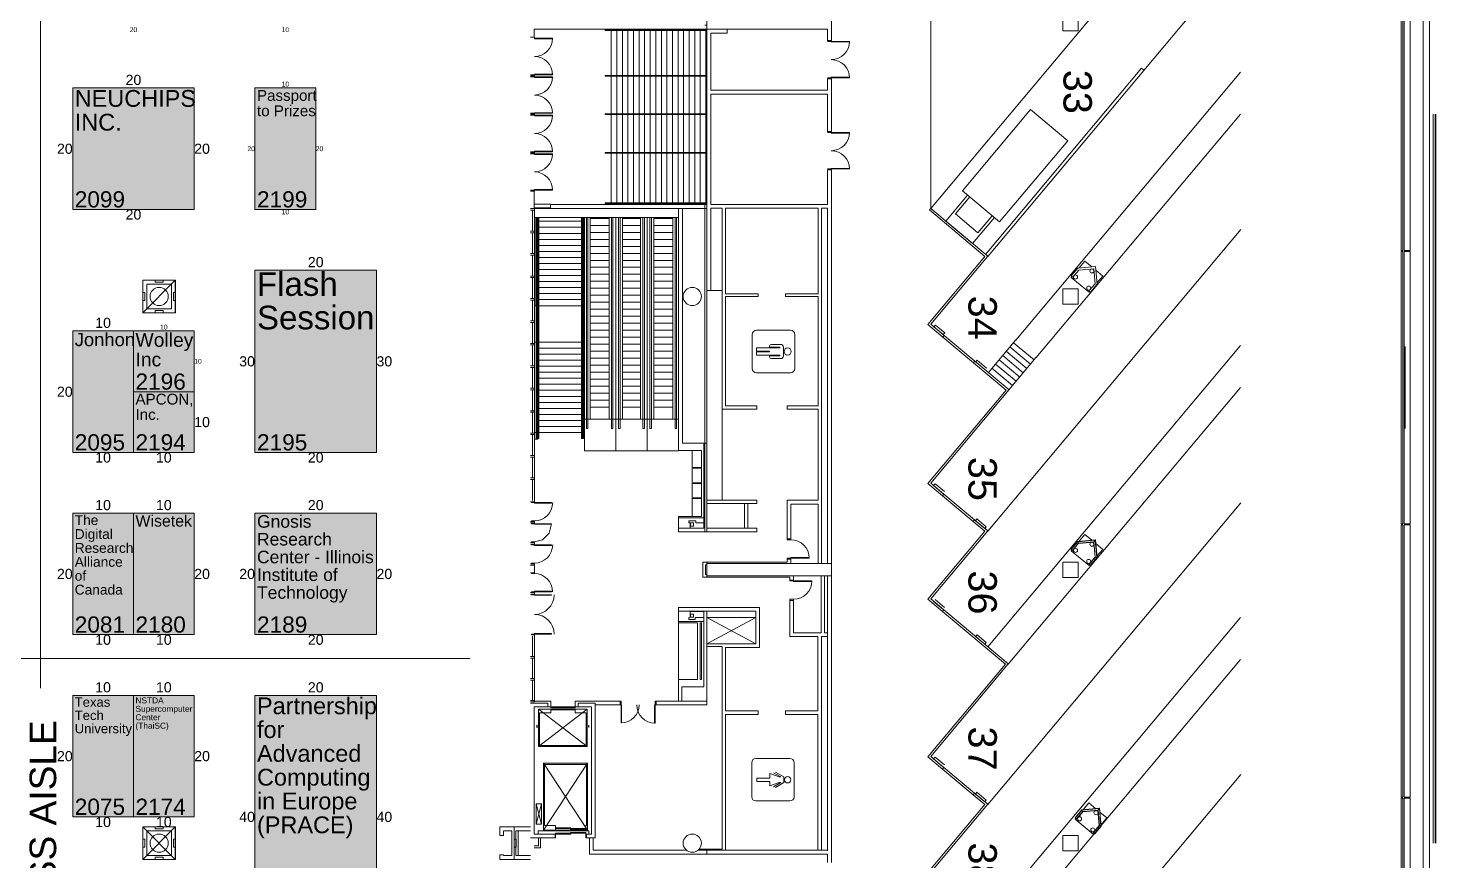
# Model space of a CAD drawing. Header units: inches. Extents: x 938 to 12482, y -17198 to -3672.
# Drawn here: x 9701 to 12482, y -11151 to -9506 of the extents above; entities that cross this region are included whole.
import ezdxf
from ezdxf.enums import TextEntityAlignment as Align

# ---------------------------------------------------------------- set-up
doc = ezdxf.new("R2010")
doc.units = ezdxf.units.IN
doc.header["$MEASUREMENT"] = 0
for name, color, linetype, true_color in [('Aisle do not cross', 7, 'Continuous', 0xffffff), ('BOOTH_DIMENSION', 7, 'Continuous', 0x000000), ('BOOTH_NUMBER', 7, 'Continuous', 0x000000), ('BOOTHLAYER', 7, 'Continuous', 0x000000), ('Building', 7, 'Continuous', 0xffffff), ('Columns', 7, 'Continuous', 0xffffff), ('COMPANY_NAME', 7, 'Continuous', 0x000000), ('HIGHLIGHT_SCHEME', 7, 'Continuous', 0x000000), ('Symbols', 7, 'Continuous', 0xffffff)]:
    doc.layers.add(name, color=color, linetype=linetype, true_color=true_color)
doc.styles.add('Arial', font='Arial.ttf')

msp = doc.modelspace()

# ---------------------------------------------------------------- hatches: boundary and pattern name
at = {"layer": 'HIGHLIGHT_SCHEME', "true_color": 0x48beb7, "transparency": 33554687}
for points in [[(9789.1, -9624.5), (10029.1, -9624.5), (10029.1, -9864.5), (9789.1, -9864.5)], [(10149.1, -9624.5), (10269.1, -9624.5), (10269.1, -9864.5), (10149.1, -9864.5)], [(10149.1, -9984.5), (10389.1, -9984.5), (10389.1, -10344.5), (10149.1, -10344.5)], [(9789.1, -10104.5), (9909.1, -10104.5), (9909.1, -10344.5), (9789.1, -10344.5)], [(9909.1, -10104.5), (10029.1, -10104.5), (10029.1, -10224.5), (9909.1, -10224.5)], [(9909.1, -10224.5), (10029.1, -10224.5), (10029.1, -10344.5), (9909.1, -10344.5)], [(9789.1, -10464.5), (9789.1, -10704.5), (9909.1, -10704.5), (9909.1, -10464.5)], [(9909.1, -10464.5), (9909.1, -10704.5), (10029.1, -10704.5), (10029.1, -10464.5)], [(10149.1, -10464.5), (10389.1, -10464.5), (10389.1, -10704.5), (10149.1, -10704.5)], [(9789.1, -10824.5), (9909.1, -10824.5), (9909.1, -11064.5), (9789.1, -11064.5)], [(9909.1, -10824.5), (10029.1, -10824.5), (10029.1, -11064.5), (9909.1, -11064.5)], [(10149.1, -10824.5), (10389.1, -10824.5), (10389.1, -11304.5), (10149.1, -11304.5)]]:
    msp.add_hatch(color=123, dxfattribs=at).paths.add_polyline_path(points, flags=0)

# ---------------------------------------------------------------- linework, layer by layer
at = {"layer": 'Aisle do not cross', "color": 1, "lineweight": 5, "transparency": 33554687}
for points in [[(9725.7, -10810.3), (9725.7, -8544.8)], [(8584.2, -10751.9), (10573.2, -10751.9)]]:
    msp.add_lwpolyline(points, dxfattribs=at).dxf.unprotected_set("ltscale", 0)
at = {"layer": 'BOOTHLAYER', "color": 7, "lineweight": 5}
for points in [[(9789.1, -9624.5), (10029.1, -9624.5), (10029.1, -9864.5), (9789.1, -9864.5)], [(10149.1, -9624.5), (10269.1, -9624.5), (10269.1, -9864.5), (10149.1, -9864.5)], [(10149.1, -9984.5), (10389.1, -9984.5), (10389.1, -10344.5), (10149.1, -10344.5)], [(9789.1, -10104.5), (9909.1, -10104.5), (9909.1, -10344.5), (9789.1, -10344.5)], [(9909.1, -10104.5), (10029.1, -10104.5), (10029.1, -10224.5), (9909.1, -10224.5)], [(9909.1, -10224.5), (10029.1, -10224.5), (10029.1, -10344.5), (9909.1, -10344.5)], [(9789.1, -10464.5), (9789.1, -10704.5), (9909.1, -10704.5), (9909.1, -10464.5)], [(9909.1, -10464.5), (9909.1, -10704.5), (10029.1, -10704.5), (10029.1, -10464.5)], [(10149.1, -10464.5), (10389.1, -10464.5), (10389.1, -10704.5), (10149.1, -10704.5)], [(9789.1, -10824.5), (9909.1, -10824.5), (9909.1, -11064.5), (9789.1, -11064.5)], [(9909.1, -10824.5), (10029.1, -10824.5), (10029.1, -11064.5), (9909.1, -11064.5)], [(10149.1, -10824.5), (10389.1, -10824.5), (10389.1, -11304.5), (10149.1, -11304.5)]]:
    msp.add_lwpolyline(points, close=True, dxfattribs=at)
at = {"layer": 'Building', "color": 18, "lineweight": 5, "true_color": 0x000000, "transparency": 33554687}
for points in [[(12436.6, -5596.6), (12468.8, -5841.6), (12468.8, -16336.4), (12414.8, -16607.8)], [(12456.8, -6976.4), (12456.8, -16324)], [(12096.7, -8638.2), (12096.7, -9132.2), (11483.8, -9862.7)], [(11744.8, -8999.4), (11483.8, -8999.4), (11483.8, -9862.3), (11481.2, -9865.4), (11590.8, -9957.3), (11478.2, -10091.5), (11508, -10116.5)], [(11041.8, -9176.4), (11041.8, -10501.1)], [(11596.4, -9957.2), (12096.6, -9361.1)], [(12413.2, -9945.4), (12413.2, -9407.4), (12416.7, -9407.4), (12416.7, -9945.4), (12413.2, -9945.4)], [(12419.2, -9945.4), (12419.2, -9407.4), (12431.2, -9407.4), (12431.2, -9945.4), (12419.2, -9945.4)], [(10700.8, -9524.4), (10700.8, -9508.1), (11041.8, -9508.1), (11041.8, -9500.4), (11037.8, -9500.4)], [(10852.8, -9854.1), (10852.8, -9508.4)], [(10863.8, -9854.1), (10863.8, -9508.4)], [(10874.8, -9854.1), (10874.8, -9508.4)], [(10885.8, -9854.1), (10885.8, -9508.4)], [(10896.8, -9854.1), (10896.8, -9508.4)], [(10907.8, -9854.1), (10907.8, -9508.4)], [(10918.8, -9854.1), (10918.8, -9508.4)], [(10929.8, -9854.1), (10929.8, -9508.4)], [(10940.8, -9854.1), (10940.8, -9508.4)], [(10951.8, -9854.1), (10951.8, -9508.4)], [(10962.8, -9854.1), (10962.8, -9508.4)], [(10973.8, -9854.1), (10973.8, -9508.4)], [(10984.8, -9854.1), (10984.8, -9508.4)], [(10995.8, -9854.1), (10995.8, -9508.4)], [(11006.8, -9854.1), (11006.8, -9508.4)], [(11017.8, -9853.7), (11017.8, -9508.1)], [(11028.8, -9853.7), (11028.8, -9508.1)], [(11039.8, -9853.7), (11039.8, -9508.1)], [(11041.8, -9484.4), (11287.8, -9484.4), (11287.8, -9508.4)], [(11280.2, -9530.4), (11280.2, -9508.4), (11041.8, -9508.4), (11041.8, -9516.4)], [(11081.8, -9508.4), (11081.8, -9516.4), (11049.4, -9516.4), (11049.4, -9628.8), (11280.2, -9628.8), (11280.2, -9606.4)], [(11287.8, -9530.4), (11287.8, -9508.4)], [(10701.1, -9526.4), (10736.9, -9526.4), (10736.9, -9527.6), (10701.1, -9527.6), (10701.1, -9524.4), (10693.2, -9524.4)], [(11041.8, -9509.6), (10840.8, -9509.6), (10840.8, -9511.1), (11041.8, -9511.1)], [(11280.2, -9530.4), (11287.8, -9530.4)], [(11280.2, -9530.4), (11287.4, -9530.4)], [(11287.4, -9532.4), (11287.4, -9533.6), (11323.3, -9533.6), (11323.3, -9532.4), (11280.2, -9532.4)], [(11591.8, -9953.3), (11900.3, -9585.6), (11904.9, -9589.5)], [(10693.2, -9602.4), (10736.9, -9602.4), (10736.9, -9603.6), (10701.1, -9603.6), (10701.1, -9597.3), (10736.9, -9597.3), (10736.9, -9598.4), (10693.2, -9598.4)], [(10701.1, -9600.4), (10693.2, -9600.4)], [(11041.8, -9599.7), (10840.8, -9599.7), (10840.8, -9601.2), (11041.8, -9601.2)], [(11287.4, -9604.4), (11280.2, -9604.4)], [(11287.8, -9606.4), (11280.2, -9606.4)], [(11287.4, -9603.3), (11323.3, -9603.3), (11323.3, -9604.4), (11287.4, -9604.4), (11287.4, -9603.3)], [(11287.8, -9606.4), (11287.8, -9710.4)], [(11651.8, -10122.7), (12095.8, -9593.5)], [(11280.2, -9854.4), (11049.4, -9854.4), (11049.4, -9636.4), (11280.2, -9636.4), (11280.2, -9710.4), (11287.4, -9710.4)], [(10701.1, -9674.4), (10693.2, -9674.4)], [(10701.1, -9674.4), (10736.9, -9674.4), (10736.9, -9673.3), (10701.1, -9673.3), (10701.1, -9679.6), (10736.9, -9679.6), (10736.9, -9678.4), (10701.1, -9678.4)], [(11041.8, -9675.7), (10840.8, -9675.7), (10840.8, -9677.2), (11041.8, -9677.2)], [(11546.4, -9827.4), (11619.9, -9889.1), (11754.6, -9728.6), (11681.1, -9666.9), (11546.4, -9827.4)], [(11692.4, -10156.8), (12095.8, -9676.1)], [(10701.1, -9676.4), (10693.2, -9676.4)], [(10693.2, -9678.4), (10701.1, -9678.4)], [(12476.6, -9676.4), (12476.6, -11116.4)], [(12480.3, -9676.4), (12480.3, -11116.4)], [(12480.6, -9676.4), (12480.6, -11116.4)], [(12481.6, -9676.4), (12481.6, -11116.4)], [(11280.2, -9710.4), (11287.8, -9710.4)], [(11287.4, -9712.4), (11287.4, -9713.6), (11323.3, -9713.6), (11323.3, -9712.4), (11280.2, -9712.4)], [(10693.2, -9754.4), (10736.9, -9754.4), (10736.9, -9755.6), (10701.1, -9755.6), (10701.1, -9749.3), (10736.9, -9749.3), (10736.9, -9750.4), (10693.2, -9750.4)], [(10701.1, -9752.4), (10693.2, -9752.4)], [(11041.8, -9751.7), (10840.8, -9751.7), (10840.8, -9753.2), (11041.8, -9753.2)], [(11287.4, -9784.4), (11280.2, -9784.4)], [(11280.2, -9786.4), (11280.2, -9854.4)], [(11287.8, -9853.7), (11287.8, -9786.4), (11280.2, -9786.4)], [(11287.4, -9783.3), (11323.3, -9783.3), (11323.3, -9784.4), (11287.4, -9784.4), (11287.4, -9783.3)], [(10693.2, -9828.4), (10701.1, -9828.4), (10701.1, -9825.3), (10736.9, -9825.3), (10736.9, -9826.4), (10701.1, -9826.4)], [(10701.1, -9826.4), (10693.2, -9826.4)], [(10700.8, -9828.4), (10700.8, -9862.9), (11041.8, -9862.9), (11041.8, -9854.4), (10732.8, -9854.4)], [(11556.7, -9836.1), (11513.7, -9887.4), (11566.5, -9931.8), (11609.6, -9880.4)], [(11605.4, -9876.9), (11577.1, -9910.6), (11532.7, -9873.3), (11560.9, -9839.6)], [(10700.8, -9862.7), (10693.2, -9862.7)], [(10693.2, -9866.2), (10701.2, -9866.2)], [(10697.2, -9866.2), (10697.2, -9907.5)], [(10700.8, -9853.8), (10732.8, -9853.8), (10732.8, -9862.9)], [(10700.8, -9861.4), (10732.8, -9861.4)], [(10701.2, -9862.9), (10701.2, -10442.2)], [(10799.8, -9880.4), (10799.8, -10341.4), (10985.8, -10341.4), (10985.8, -9862.9)], [(11041.8, -9851.4), (10840.8, -9851.4), (10840.8, -9852.9), (11041.8, -9852.9)], [(10993.8, -10326.5), (10993.8, -9862.9)], [(11037.8, -9854.4), (11037.8, -10501.1)], [(11049.4, -10024.4), (11049.4, -9862.1), (11071.8, -9862.1), (11071.8, -10438.8), (11041.8, -10438.8)], [(11071.8, -10259), (11140.4, -10259), (11140.4, -10252.4), (11078.4, -10252.4), (11078.4, -10036.4), (11143, -10036.4), (11143, -10031.2), (11078.4, -10031.2), (11078.4, -9861.9)], [(11078.4, -9862.1), (11261.6, -9862.1)], [(11261.6, -9861.9), (11261.6, -10031.2), (11197, -10031.2), (11197, -10036.4), (11261.6, -10036.4), (11261.6, -10252.4), (11200.4, -10252.4), (11200.4, -10259), (11261.6, -10259), (11261.6, -10439), (11200.4, -10439), (11200.4, -10515.1)], [(11268.2, -9861.9), (11268.2, -10564.1)], [(11268.2, -9862.1), (11280.2, -9862.1), (11280.2, -10564.1)], [(11287.8, -9853.9), (11287.8, -11154.8)], [(11510.5, -10113.5), (11483.8, -10091), (11596.4, -9956.8), (11483.8, -9862.3)], [(10701.2, -9880.4), (10985.8, -9880.4)], [(10701.2, -10318.2), (10707.8, -10318.2), (10707.8, -9880.4)], [(10703.8, -10054.6), (10703.8, -9880.4)], [(10704.8, -9880.4), (10704.8, -10317.2), (10706.8, -10317.2), (10706.8, -9880.4)], [(10710.1, -9880.4), (10710.1, -10317.2), (10708.6, -10317.2), (10708.6, -9880.4)], [(10710.1, -9887.8), (10793.8, -9887.8)], [(10793.8, -9880.4), (10793.8, -10317.2), (10797.8, -10317.2), (10797.8, -9880.4)], [(10794.8, -10317.2), (10794.8, -9880.4)], [(10796.8, -10317.2), (10796.8, -9880.4)], [(10803.7, -9880.4), (10803.7, -10297.4), (10806.8, -10297.4), (10806.8, -9880.4)], [(10811.4, -9880.4), (10811.4, -10279), (10848.6, -10279), (10848.6, -9880.4)], [(10848.6, -9882.5), (10811.4, -9882.5)], [(10848.6, -9896.2), (10811.4, -9896.2)], [(10853.1, -9880.4), (10853.1, -10297.4), (10856.3, -10297.4), (10856.3, -9880.4)], [(10861.8, -9880.4), (10861.8, -10341.4)], [(10867.3, -9880.4), (10867.3, -10297.4), (10870.5, -10297.4), (10870.5, -9880.4)], [(10910.6, -9880.4), (10910.6, -10279), (10875, -10279), (10875, -9880.4)], [(10910.6, -9882.5), (10875, -9882.5)], [(10910.6, -9896.2), (10875, -9896.2)], [(10915.1, -9880.4), (10915.1, -10297.4), (10918.3, -10297.4), (10918.3, -9880.4)], [(10923.8, -9880.4), (10923.8, -10341.4)], [(10929.3, -9880.4), (10929.3, -10297.4), (10932.5, -10297.4), (10932.5, -9880.4)], [(10937, -9880.4), (10937, -10279), (10974.2, -10279), (10974.2, -9880.4)], [(10974.2, -9882.5), (10937, -9882.5)], [(10974.2, -9896.2), (10937, -9896.2)], [(10978.8, -9880.4), (10978.8, -10297.4), (10981.9, -10297.4), (10981.9, -9880.4)], [(10701.2, -9907.5), (10693.2, -9907.5)], [(10693.2, -9910.5), (10701.2, -9910.5)], [(10697.2, -9910.5), (10697.2, -9951.8)], [(10710.1, -9899.7), (10793.8, -9899.7)], [(10710.1, -9911.7), (10793.8, -9911.7)], [(10710.1, -9923.6), (10793.8, -9923.6)], [(10848.6, -9910), (10811.4, -9910)], [(10848.6, -9923.7), (10811.4, -9923.7)], [(10910.6, -9910), (10875, -9910)], [(10910.6, -9923.7), (10875, -9923.7)], [(10974.2, -9910), (10937, -9910)], [(10974.2, -9923.7), (10937, -9923.7)], [(11596.4, -10500), (12096.6, -9903.8)], [(10701.2, -9951.8), (10693.2, -9951.8)], [(10710.1, -9935.5), (10793.8, -9935.5)], [(10710.1, -9947.4), (10793.8, -9947.4)], [(10848.6, -9937.5), (10811.4, -9937.5)], [(10848.6, -9951.3), (10811.4, -9951.3)], [(10910.6, -9937.5), (10875, -9937.5)], [(10910.6, -9951.3), (10875, -9951.3)], [(10974.2, -9937.5), (10937, -9937.5)], [(10974.2, -9951.3), (10937, -9951.3)], [(12413.2, -10485.4), (12413.2, -9947.4), (12416.7, -9947.4), (12416.7, -10485.4), (12413.2, -10485.4)], [(12419.2, -10485.4), (12419.2, -9947.4), (12431.2, -9947.4), (12431.2, -10485.4), (12419.2, -10485.4)], [(10693.2, -9954.8), (10701.2, -9954.8)], [(10697.2, -9954.8), (10697.2, -9996.1)], [(10710.1, -9959.3), (10793.8, -9959.3)], [(10710.1, -9971.2), (10793.8, -9971.2)], [(10848.6, -9965), (10811.4, -9965)], [(10848.6, -9978.8), (10811.4, -9978.8)], [(10910.6, -9965), (10875, -9965)], [(10910.6, -9978.8), (10875, -9978.8)], [(10974.2, -9965), (10937, -9965)], [(10974.2, -9978.8), (10937, -9978.8)], [(11809.5, -9977.2), (11774.3, -9980.3), (11761.2, -9995.8), (11764.3, -9998.4), (11776.3, -9984.1), (11805.9, -9981.5), (11808.5, -10011.1), (11796.5, -10025.4), (11799.5, -10028), (11812.6, -10012.4), (11809.5, -9977.2)], [(11777.1, -9980), (11788.5, -9966.5), (11802, -9977.9)], [(10701.2, -9996.1), (10693.2, -9996.1)], [(10693.2, -9999.1), (10701.2, -9999.1)], [(10697.2, -9999.1), (10697.2, -10040.4)], [(10710.1, -9983.1), (10793.8, -9983.1)], [(10710.1, -9995), (10793.8, -9995)], [(10710.1, -10006.9), (10793.8, -10006.9)], [(10848.6, -9992.6), (10811.4, -9992.6)], [(10848.6, -10006.3), (10811.4, -10006.3)], [(10910.6, -9992.6), (10875, -9992.6)], [(10910.6, -10006.3), (10875, -10006.3)], [(10974.2, -9992.6), (10937, -9992.6)], [(10974.2, -10006.3), (10937, -10006.3)], [(11798, -10026.7), (11796.7, -10028.2), (11761.5, -9998.7), (11762.8, -9997.1)], [(11812.3, -10009.6), (11823.7, -9996.1), (11810.2, -9984.7)], [(10710.1, -10018.8), (10793.8, -10018.8)], [(10710.1, -10030.7), (10793.8, -10030.7)], [(10848.6, -10020.1), (10811.4, -10020.1)], [(10848.6, -10033.9), (10811.4, -10033.9)], [(10910.6, -10020.1), (10875, -10020.1)], [(10910.6, -10033.9), (10875, -10033.9)], [(10974.2, -10020.1), (10937, -10020.1)], [(10974.2, -10033.9), (10937, -10033.9)], [(11041.8, -10024.4), (11071.8, -10024.4)], [(10701.2, -10040.4), (10693.2, -10040.4)], [(10693.2, -10043.4), (10701.2, -10043.4)], [(10697.2, -10043.4), (10697.2, -10084.7)], [(10701.2, -10054.6), (10708.6, -10054.6)], [(10710.1, -10042.6), (10793.8, -10042.6)], [(10710.1, -10054.6), (10793.8, -10054.6)], [(10848.6, -10047.6), (10811.4, -10047.6)], [(10848.6, -10061.4), (10811.4, -10061.4)], [(10910.6, -10047.6), (10875, -10047.6)], [(10910.6, -10061.4), (10875, -10061.4)], [(10974.2, -10047.6), (10937, -10047.6)], [(10974.2, -10061.4), (10937, -10061.4)], [(10701.2, -10084.7), (10693.2, -10084.7)], [(10693.2, -10087.7), (10701.2, -10087.7)], [(10697.2, -10087.7), (10697.2, -10129.1)], [(10848.6, -10075.2), (10811.4, -10075.2)], [(10848.6, -10089.1), (10811.4, -10089.1)], [(10910.6, -10075.2), (10875, -10075.2)], [(10910.6, -10089.1), (10875, -10089.1)], [(10974.2, -10075.2), (10937, -10075.2)], [(10974.2, -10089.1), (10937, -10089.1)], [(11511.5, -10108.4), (11508.6, -10111.8), (11490.2, -10096.4), (11493.1, -10093), (11511.5, -10108.4)], [(10848.6, -10103), (10811.4, -10103)], [(10848.6, -10116.8), (10811.4, -10116.8)], [(10910.6, -10103), (10875, -10103)], [(10910.6, -10116.8), (10875, -10116.8)], [(10974.2, -10103), (10937, -10103)], [(10974.2, -10116.8), (10937, -10116.8)], [(11568.5, -10167.3), (11508, -10116.5), (11510.5, -10113.5), (11510.6, -10113.4)], [(11510.5, -10113.5), (11571, -10164.2)], [(10701.2, -10129.1), (10693.2, -10129.1)], [(10693.2, -10132.1), (10701.2, -10132.1)], [(10697.2, -10132.1), (10697.2, -10173.4)], [(10701.2, -10126.6), (10708.6, -10126.6)], [(10710.1, -10126.6), (10793.8, -10126.6)], [(10710.1, -10138.5), (10793.8, -10138.5)], [(10848.6, -10130.7), (10811.4, -10130.7)], [(10848.6, -10144.5), (10811.4, -10144.5)], [(10910.6, -10130.7), (10875, -10130.7)], [(10910.6, -10144.5), (10875, -10144.5)], [(10974.2, -10130.7), (10937, -10130.7)], [(10974.2, -10144.5), (10937, -10144.5)], [(11596.4, -10728.7), (12095.8, -10133.5)], [(11651.8, -10122.3), (11597.8, -10186.7)], [(11633.1, -10144.5), (11673.8, -10178.7)], [(11640.2, -10136.1), (11680.9, -10170.2)], [(11647.3, -10127.7), (11687.9, -10161.8)], [(12420.8, -10135.4), (12420.8, -10297.4)], [(10701.2, -10173.4), (10693.2, -10173.4)], [(10693.2, -10176.4), (10701.2, -10176.4)], [(10697.2, -10176.4), (10697.2, -10217.7)], [(10710.1, -10150.4), (10793.8, -10150.4)], [(10710.1, -10162.3), (10793.8, -10162.3)], [(10710.1, -10174.2), (10793.8, -10174.2)], [(10848.6, -10158.4), (10811.4, -10158.4)], [(10848.6, -10172.3), (10811.4, -10172.3)], [(10910.6, -10158.4), (10875, -10158.4)], [(10910.6, -10172.3), (10875, -10172.3)], [(10974.2, -10158.4), (10937, -10158.4)], [(10974.2, -10172.3), (10937, -10172.3)], [(11571.1, -10164.1), (11571, -10164.2), (11568.5, -10167.3), (11632.8, -10221.3), (11478.2, -10405.6), (11507.3, -10430)], [(11509.8, -10427), (11483.8, -10405.1), (11692.4, -10156.4)], [(11571, -10164.2), (11638.5, -10220.8)], [(11591.3, -10181.3), (11573, -10165.8), (11575.8, -10162.4), (11594.2, -10177.8)], [(11611.9, -10169.8), (11652.6, -10203.9)], [(11619, -10161.4), (11659.7, -10195.5)], [(11626.1, -10153), (11666.7, -10187.1)], [(10710.1, -10186.1), (10793.8, -10186.1)], [(10710.1, -10198), (10793.8, -10198)], [(10848.6, -10186.1), (10811.4, -10186.1)], [(10848.6, -10200), (10811.4, -10200)], [(10910.6, -10186.1), (10875, -10186.1)], [(10910.6, -10200), (10875, -10200)], [(10974.2, -10186.1), (10937, -10186.1)], [(10974.2, -10200), (10937, -10200)], [(11604.8, -10178.2), (11645.5, -10212.4)], [(10701.2, -10217.7), (10693.2, -10217.7)], [(10693.2, -10220.7), (10701.2, -10220.7)], [(10697.2, -10220.7), (10697.2, -10262)], [(10710.1, -10209.9), (10793.8, -10209.9)], [(10710.1, -10221.8), (10793.8, -10221.8)], [(10848.6, -10213.8), (10811.4, -10213.8)], [(10848.6, -10227.7), (10811.4, -10227.7)], [(10910.6, -10213.8), (10875, -10213.8)], [(10910.6, -10227.7), (10875, -10227.7)], [(10974.2, -10213.8), (10937, -10213.8)], [(10974.2, -10227.7), (10937, -10227.7)], [(11637.1, -10762.8), (12095.8, -10216.1)], [(10710.1, -10233.7), (10793.8, -10233.7)], [(10710.1, -10245.6), (10793.8, -10245.6)], [(10710.1, -10257.5), (10793.8, -10257.5)], [(10848.6, -10241.5), (10811.4, -10241.5)], [(10848.6, -10255.4), (10811.4, -10255.4)], [(10910.6, -10241.5), (10875, -10241.5)], [(10910.6, -10255.4), (10875, -10255.4)], [(10974.2, -10241.5), (10937, -10241.5)], [(10974.2, -10255.4), (10937, -10255.4)], [(10701.2, -10262), (10693.2, -10262)], [(10693.2, -10265), (10701.2, -10265)], [(10697.2, -10265), (10697.2, -10306.3)], [(10793.8, -10269.4), (10710.1, -10269.4)], [(10710.1, -10281.4), (10793.8, -10281.4)], [(10861.8, -10279), (10799.8, -10279)], [(10923.8, -10279), (10861.8, -10279)], [(10985.8, -10279), (10923.8, -10279)], [(10701.2, -10306.3), (10693.2, -10306.3)], [(10693.2, -10309.3), (10701.2, -10309.3)], [(10697.2, -10309.3), (10697.2, -10350.6)], [(10701.2, -10305.2), (10708.6, -10305.2)], [(10710.1, -10293.3), (10793.8, -10293.3)], [(10710.1, -10305.2), (10799.8, -10305.2)], [(10985.8, -10341), (11030.9, -10341), (11030.9, -10471), (10985.8, -10471), (10985.8, -10501.1)], [(10993.8, -10326.5), (11041.8, -10326.5)], [(11012.9, -10341), (11012.9, -10471)], [(11035.5, -10494.4), (11035.5, -10326.5)], [(10701.2, -10350.6), (10693.2, -10350.6)], [(10693.2, -10353.6), (10701.2, -10353.6)], [(10697.2, -10353.6), (10697.2, -10394.9)], [(10701.2, -10394.9), (10693.2, -10394.9)], [(10693.2, -10397.9), (10701.2, -10397.9)], [(10697.2, -10397.9), (10697.2, -10439.2)], [(11030.9, -10375.8), (11014.9, -10375.8), (11014.9, -10374.3), (11030.9, -10374.3)], [(11030.9, -10405.8), (11014.9, -10405.8), (11014.9, -10404.3), (11030.9, -10404.3)], [(11507.9, -10425.4), (11489.5, -10409.9), (11492.4, -10406.5), (11510.8, -10421.9)], [(11567.8, -10480.8), (11507.3, -10430), (11509.8, -10427), (11509.9, -10426.9)], [(10693.2, -10442.2), (10701.2, -10442.2), (10701.2, -10444.7), (10734.8, -10444.7), (10734.8, -10443.6), (10695.2, -10443.6), (10695.2, -10442.2)], [(11030.9, -10435.8), (11014.9, -10435.8), (11014.9, -10434.3), (11030.9, -10434.3)], [(11071.8, -10439), (11140.4, -10439), (11140.4, -10445.7), (11041.8, -10445.7)], [(11115.8, -10494.4), (11115.8, -10445.7)], [(11122.4, -10494.4), (11122.4, -10445.7)], [(11207.7, -10515.1), (11207.7, -10446.7), (11261.6, -10446.7), (11261.6, -10564.1)], [(11509.8, -10427), (11570.4, -10477.7)], [(11596.4, -11040), (12096.6, -10443.8)], [(10693.2, -10483.9), (10701.2, -10483.9), (10701.2, -10480.9), (10693.2, -10480.9)], [(10701.2, -10479.6), (10701.2, -10486.4), (10734.8, -10486.4), (10734.8, -10485.3), (10695.2, -10485.3), (10695.2, -10483.9), (10701.2, -10483.9)], [(10701.2, -10480.9), (10695.2, -10480.9), (10695.2, -10479.6), (10701.2, -10479.6)], [(11035.5, -10474), (10985.8, -10474)], [(11008.4, -10494.4), (11008.4, -10483.5), (11006, -10483.5), (11006, -10479.5), (11019.8, -10479.5), (11019.8, -10483.5), (11035.5, -10483.5)], [(11570.4, -10477.7), (11570.4, -10477.7), (11567.8, -10480.8), (11590.8, -10500.1), (11478.2, -10634.3), (11507.4, -10658.8)], [(11570.4, -10477.7), (11596.4, -10499.6), (11483.8, -10633.8), (11509.9, -10655.7), (11570.4, -10706.5)], [(11593.5, -10491.3), (11590.7, -10494.8), (11572.3, -10479.4), (11575.2, -10475.9), (11593.5, -10491.3)], [(10701.2, -10525.7), (10695.2, -10525.7), (10695.2, -10527.1), (10734.8, -10527.1), (10734.8, -10527.1), (10734.8, -10528.2), (10701.2, -10528.2), (10701.2, -10528.2), (10701.2, -10521.3), (10717.3, -10517), (10730.1, -10503.9), (10735, -10485.3)], [(10985.8, -10494.4), (11035.5, -10494.4)], [(10985.8, -10501.1), (11140.4, -10501.1), (11140.4, -10494.4), (11041.8, -10494.4)], [(11009.5, -10483.9), (11009.5, -10489.9), (11015.5, -10489.9), (11015.5, -10483.9), (11009.5, -10483.9)], [(11777.1, -10520), (11788.5, -10506.5), (11802, -10517.9)], [(12416.7, -11025.4), (12416.7, -10487.4), (12413.2, -10487.4), (12413.2, -11025.4), (12416.7, -11025.4)], [(12419.2, -11025.4), (12419.2, -10487.4), (12431.2, -10487.4), (12431.2, -11025.4), (12419.2, -11025.4)], [(10693.2, -10525.7), (10701.2, -10525.7), (10701.2, -10522.7), (10693.2, -10522.7)], [(10701.2, -10522.7), (10695.2, -10522.7), (10695.2, -10521.3), (10701.2, -10521.3)], [(11207.7, -10515.1), (11200.4, -10515.1)], [(11207.7, -10517.1), (11207.7, -10515.1), (11200.4, -10515.1), (11200.4, -10517.1), (11207.7, -10517.1)], [(11764.3, -10538.4), (11761.2, -10535.8), (11774.3, -10520.3), (11776.3, -10524.1), (11805.9, -10521.5)], [(11798, -10566.7), (11796.7, -10568.2), (11761.5, -10538.7), (11762.8, -10537.1)], [(11761.6, -10536.2), (11774.5, -10520.8), (11809, -10517.7), (11812.1, -10552.3), (11799.1, -10567.7)], [(11763.9, -10538.1), (11776, -10523.6), (11806.3, -10521), (11809, -10551.3), (11796.8, -10565.7)], [(11809.5, -10517.2), (11774.3, -10520.3)], [(11808.5, -10551.1), (11812.6, -10552.4), (11809.5, -10517.2), (11805.9, -10521.5), (11808.5, -10551.1)], [(11812.3, -10549.6), (11823.7, -10536.1), (11810.2, -10524.7)], [(10701, -10564.4), (10693.2, -10564.4)], [(10701, -10564.4), (10701, -10583.8), (10695, -10583.8), (10695, -10582.4), (10701, -10582.4)], [(10695.2, -10564.4), (10695.2, -10563.1), (10701.2, -10563.1)], [(10695.2, -10564.4), (10701.2, -10564.4)], [(11200.4, -10555.1), (11200.4, -10561.1), (11033.8, -10561.1), (11033.8, -10591.1), (11205.8, -10591.1), (11205.8, -10598.5), (11248.9, -10598.5)], [(11041.8, -10561.1), (11041.8, -10591.1)], [(11287.8, -10564.1), (11041.8, -10564.1)], [(11243.5, -10551.9), (11207.7, -10551.9), (11207.7, -10555.1), (11200.4, -10555.1), (11200.4, -10553.1), (11243.5, -10553.1)], [(11207.7, -10564.1), (11207.7, -10555.1), (11200.4, -10555.1)], [(11796.5, -10565.4), (11808.5, -10551.1)], [(11796.5, -10565.4), (11799.5, -10568), (11812.6, -10552.4)], [(10693.2, -10567.4), (10701, -10567.4)], [(10693.2, -10582.4), (10701, -10582.4)], [(10695, -10582.4), (10701, -10582.4)], [(11041.8, -10566.3), (11039.1, -10566.3), (11039.1, -10585.8), (11041.8, -10585.8)], [(11041.8, -10588.1), (11287.8, -10588.1)], [(11213.1, -10597.1), (11213.1, -10588.1)], [(11213.1, -10637.1), (11213.1, -10701.2), (11267.6, -10701.2), (11267.6, -10588.1)], [(11274.2, -10588.1), (11274.2, -10701.2), (11280.2, -10701.2)], [(11280.2, -10588.1), (11280.2, -11131.4)], [(10693.2, -10621.2), (10701, -10621.2)], [(10701, -10621.2), (10701, -10618.7), (10734.6, -10618.7), (10734.6, -10619.8), (10695, -10619.8), (10695, -10621.2), (10701, -10621.2), (10701, -10625.6)], [(10701, -10619.8), (10701, -10626.7), (10734.6, -10626.7), (10734.6, -10625.6), (10701, -10625.6)], [(11248.9, -10599.6), (11213.1, -10599.6), (11213.1, -10597.1), (11205.8, -10597.1), (11213.1, -10597.1)], [(10701, -10624.2), (10693.2, -10624.2)], [(10701, -10624.2), (10695, -10624.2), (10695, -10625.6), (10701, -10625.6)], [(11261.2, -11130.1), (11261.2, -10862), (11196.8, -10862), (11196.8, -10854.8), (11261.2, -10854.8), (11261.2, -10708.4), (11205.8, -10708.4), (11205.8, -10634.5), (11213.1, -10634.5), (11213.1, -10637.1)], [(11213.1, -10637.1), (11205.8, -10637.1)], [(11508, -10654.1), (11489.6, -10638.7)], [(11492.5, -10635.3), (11510.9, -10650.7)], [(11041.8, -10658.5), (11041.8, -10843.3), (10938.2, -10843.3), (10938.2, -10879.2), (10939.3, -10879.2), (10939.3, -10836.1), (11041.8, -10836.1)], [(10985.8, -10651.1), (10985.8, -10793.2), (11023.5, -10793.2)], [(11078.4, -11130.1), (11078.4, -10862), (11142.8, -10862), (11142.8, -10854.8), (11078.4, -10854.8), (11078.4, -10729.7), (11145.8, -10729.7), (11145.8, -10651.1), (10985.8, -10651.1)], [(10985.8, -10658.3), (11138.6, -10658.3), (11138.6, -10722.4)], [(10992.4, -10807.7), (11035.5, -10807.7), (11035.5, -10658.5)], [(11035.5, -10670.3), (11018.3, -10670.3), (11018.3, -10674.3), (11006.2, -10674.3), (11006.2, -10670.3), (11008.4, -10670.2)], [(11008.4, -10670.2), (11008.4, -10658.5)], [(11008.4, -10658.5), (11035.5, -10658.5)], [(11009.5, -10669.9), (11009.5, -10663.9), (11015.5, -10663.9), (11015.5, -10669.9), (11009.5, -10669.9)], [(11041.8, -10722.4), (11138.6, -10722.4), (11041.8, -10670.4), (11138.6, -10670.4), (11041.8, -10722.4)], [(11507.3, -10970), (11478.2, -10945.6), (11631.4, -10762.9), (11507.4, -10658.8), (11509.9, -10655.7), (11510, -10655.6)], [(11649.1, -11202.9), (12095.7, -10670.6)], [(10695, -10703.3), (10695, -10704.7), (10701, -10704.7), (10701, -10702.2), (10734.6, -10702.2), (10734.6, -10703.3), (10695, -10703.3)], [(10701, -10703.3), (10701, -10710.2)], [(11035.5, -10678.4), (10985.8, -10678.4)], [(11023.5, -10681), (10985.8, -10681)], [(11023.5, -10681), (11023.5, -10793.2)], [(11028.2, -10793.2), (11030.9, -10793.2), (11030.9, -10681), (11028.2, -10681), (11028.2, -10793.2)], [(11593.6, -10720.1), (11590.7, -10723.5), (11572.4, -10708.1), (11575.3, -10704.7), (11593.6, -10720.1)], [(10693.2, -10837.4), (10701.2, -10837.4), (10701.2, -10705.4)], [(10697.2, -10707.7), (10697.2, -10747.9)], [(11041.8, -10727.6), (11071.8, -10727.6), (11071.8, -11128.4), (11026.2, -11128.4)], [(11268.2, -11130.1), (11268.2, -10708.4), (11280.2, -10708.4)], [(11570.4, -10706.5), (11637.1, -10762.4), (11483.8, -10945.1), (11509.8, -10967)], [(10693.2, -10747.9), (10701.2, -10747.9), (10701.2, -10750.9), (10693.2, -10750.9)], [(10697.2, -10750.9), (10697.2, -10791.2)], [(11689.7, -11237.3), (12095.8, -10753.3)], [(10693.2, -10791.2), (10701.2, -10791.2), (10701.2, -10794.2), (10693.2, -10794.2)], [(10697.2, -10834.4), (10697.2, -10794.2)], [(10985.8, -10836.1), (10985.8, -10793.2)], [(10992.4, -10836.1), (10992.4, -10807.7)], [(10701.2, -10834.4), (10693.2, -10834.4)], [(10693.2, -10839.8), (10727.3, -10839.8), (10727.3, -10847.4)], [(10700.8, -11098.4), (10700.8, -10847.4), (10733.3, -10847.4), (10733.3, -10836.1), (10701.2, -10836.1)], [(10870.3, -10836.1), (10870.3, -10842.9), (10873.4, -10842.9), (10873.4, -10878.8), (10872.3, -10878.8), (10872.3, -10836.1), (10781.3, -10836.1), (10781.3, -10847.4)], [(10787.3, -10847.4), (10787.3, -10839.8), (10821.4, -10839.8), (10821.4, -11106.1)], [(10821.4, -10842.9), (10870.3, -10842.9)], [(10870.3, -10842.9), (10870.3, -10836.1)], [(10941.3, -10836.1), (10941.3, -10843.3)], [(10805.3, -10851.7), (10709.3, -10925.7)], [(10805.3, -10851.7), (10709.3, -10851.7)], [(10709.3, -10851.7), (10709.3, -10925.7), (10805.3, -10925.7), (10709.3, -10851.7)], [(10733.3, -10851.7), (10733.3, -10858.7), (10711.3, -10858.7), (10711.3, -10923.7), (10803.3, -10923.7), (10803.3, -10858.7), (10781.3, -10858.7), (10781.3, -10851.7)], [(10821.4, -11106.1), (10802.8, -11106.1), (10802.8, -11098.4), (10813.8, -11098.4), (10813.8, -10847.4), (10733.3, -10847.4), (10733.3, -10848.9), (10781.3, -10848.9), (10781.3, -10847.4)], [(10781.3, -10853.2), (10733.3, -10853.2)], [(10805.3, -10925.7), (10805.3, -10851.7)], [(10705.8, -10888.1), (10705.8, -10883.1)], [(10705.8, -10883.1), (10706.1, -10883.1)], [(10706.1, -10888.1), (10705.8, -10888.1)], [(10706.3, -10883.3), (10706.4, -10885.2)], [(10706.4, -10885.9), (10706.3, -10887.8)], [(10706.6, -10885.4), (10707.2, -10885.4)], [(10707.2, -10885.7), (10706.6, -10885.7)], [(10808.1, -10885.4), (10807.4, -10885.4)], [(10807.4, -10885.7), (10808.1, -10885.7)], [(10808.3, -10883.3), (10808.2, -10885.2)], [(10808.2, -10885.9), (10808.3, -10887.8)], [(10808.8, -10883.1), (10808.6, -10883.1)], [(10808.6, -10888.1), (10808.8, -10888.1)], [(10808.8, -10888.1), (10808.8, -10883.1)], [(11507.9, -10965.4), (11489.5, -10949.9), (11492.4, -10946.5), (11510.8, -10961.9)], [(10718.8, -11090.7), (10718.8, -10958.7)], [(10805.8, -10958.7), (10718.8, -10958.7), (10805.8, -11090.7), (10718.8, -11090.7), (10805.8, -10958.7)], [(10742.8, -11090.7), (10742.8, -11081.7), (10720.8, -11081.7), (10720.8, -10960.7), (10803.8, -10960.7), (10803.8, -11081.7), (10802.8, -11081.7), (10802.8, -11090.7)], [(10805.8, -10958.7), (10805.8, -11090.7)], [(11567.8, -11020.8), (11507.3, -10970), (11509.8, -10967), (11509.9, -10966.9)], [(11509.8, -10967), (11570.4, -11017.7)], [(11596.4, -11577.2), (12096.6, -10981.1)], [(11570.4, -11017.7), (11570.4, -11017.7), (11567.8, -11020.8), (11590.8, -11040.1), (11478.2, -11174.3), (11506.2, -11197.9)], [(11570.4, -11017.7), (11596.4, -11039.6), (11483.8, -11173.8), (11511.1, -11196.7)], [(11593.5, -11031.3), (11590.7, -11034.8), (11572.3, -11019.4), (11575.2, -11015.9), (11593.5, -11031.3)], [(11785.1, -11050.5), (11796.5, -11036.9), (11810, -11048.3)], [(12413.2, -11565.4), (12413.2, -11027.4), (12416.7, -11027.4), (12416.7, -11565.4), (12413.2, -11565.4)], [(12419.2, -11565.4), (12419.2, -11027.4), (12431.2, -11027.4), (12431.2, -11565.4), (12419.2, -11565.4)], [(10704.3, -11079), (10715.3, -11039)], [(10704.3, -11039), (10715.3, -11079)], [(10715.3, -11039), (10704.3, -11039), (10704.3, -11079), (10715.3, -11079), (10715.3, -11039)], [(11782.3, -11050.7), (11769.3, -11066.3), (11772.3, -11068.8), (11784.3, -11054.6), (11782.3, -11050.7), (11817.5, -11047.6)], [(11769.6, -11066.6), (11782.6, -11051.2), (11817.1, -11048.2), (11820.1, -11082.7), (11807.2, -11098.1)], [(11771.9, -11068.5), (11784.1, -11054.1), (11814.4, -11051.4), (11817, -11081.7), (11804.9, -11096.2)], [(11813.9, -11052), (11784.3, -11054.6)], [(11816.5, -11081.6), (11820.6, -11082.9), (11817.5, -11047.6), (11813.9, -11052), (11816.5, -11081.6)], [(11820.4, -11080), (11831.7, -11066.5), (11818.2, -11055.1)], [(10692.7, -11084.4), (10632.7, -11084.4), (10632.7, -11101.1), (10640.3, -11101.1), (10640.3, -11092.1), (10656.7, -11092.1), (10656.7, -11140.8), (10640.3, -11140.8), (10640.3, -11139.8), (10632.7, -11139.8), (10632.7, -11148.4), (10692.7, -11148.4)], [(10692.7, -11140.8), (10664.3, -11140.8), (10664.3, -11092.1), (10692.7, -11092.1)], [(10808.8, -11098.4), (10808.8, -11091.9), (10708.3, -11091.9), (10708.3, -11098.4), (10700.8, -11098.4), (10742.8, -11098.4)], [(10773.3, -11087.7), (10773.3, -11086.2), (10742.8, -11086.2)], [(10802.8, -11087.7), (10742.8, -11087.7)], [(10802.8, -11089.2), (10772.3, -11089.2), (10772.3, -11087.7)], [(11806, -11097.1), (11804.7, -11098.7), (11769.5, -11069.1), (11770.8, -11067.6)], [(11804.5, -11095.8), (11816.5, -11081.6)], [(11804.5, -11095.8), (11807.6, -11098.4), (11820.6, -11082.9)], [(10693.2, -11106.1), (10742.8, -11106.1), (10742.8, -11096.9), (10802.8, -11096.9)], [(10709.4, -11106.1), (10709.4, -11121.4), (10700.8, -11121.4)], [(10713.4, -11106.1), (10713.4, -11125.4), (10700.8, -11125.4)], [(10741.8, -11106.1), (10741.8, -11098.4)], [(10773.3, -11096.9), (10773.3, -11098.4), (10742.8, -11098.4)], [(10802.8, -11098.4), (10802.8, -11095.4), (10772.3, -11095.4), (10772.3, -11096.9)], [(10803.8, -11098.4), (10803.8, -11106.1)], [(10810.2, -11106.1), (10810.2, -11138.1), (11280.2, -11138.1)], [(10817.4, -11106.1), (10817.4, -11130.1), (11001, -11130.1)], [(11024.6, -11130.1), (11037.8, -11130.1)], [(11041.8, -11138.1), (11041.8, -11130.4), (11037.8, -11130.4)], [(11041.8, -11130.1), (11280.2, -11130.1)], [(11280.2, -11138.1), (11280.2, -11154.8)]]:
    msp.add_lwpolyline(points, dxfattribs=at).dxf.unprotected_set("ltscale", 0)
for centre in [(11802.2, -9985.9), (11769.9, -9997.9), (11796, -10019.8), (11769.9, -10537.9), (11802.2, -10525.9), (11796, -10559.8), (11778, -11068.4), (11810.3, -11056.3), (11804, -11090.2)]:
    msp.add_circle(centre, 4, dxfattribs=at).dxf.unprotected_set("ltscale", 0)
for centre, radius, start, end in [((10701.1, -9526.4), 36, -90, 0), ((11287.4, -9532.5), 35.9, -89.8844, 0.1156), ((10701.1, -9598.4), 36, 0, 90), ((11287.4, -9604.4), 35.9, -0.1156, 89.8844), ((10701.1, -9602.4), 36, -90, 0), ((10701.1, -9674.4), 36, 0, 90), ((10701.1, -9678.4), 36, -90, 0), ((10701.1, -9750.4), 36, 0, 90), ((11287.4, -9712.5), 35.9, -89.8844, 0.1156), ((10701.1, -9754.4), 36, -90, 0), ((11287.4, -9784.4), 35.9, -0.1156, 89.8844), ((10701.1, -9826.4), 36, 0, 90), ((10701.2, -10443.6), 36, -90, 0), ((10701.2, -10527.1), 36, -90, 0), ((11207.7, -10553.1), 36, 0, 90), ((10701, -10619.8), 36, 0, 90), ((11213.1, -10598.5), 36, -90, 0), ((10701, -10625.6), 38.9, -89.9997, 0), ((10701, -10703.3), 38.9, 0, 90), ((10872.3, -10842.9), 36, -90, 0), ((10939.3, -10843.3), 36, -180, -90), ((10706.1, -10883.3), 0.25, 0, 90), ((10706.1, -10887.8), 0.25, -90, 0), ((10706.6, -10885.2), 0.125, 180, -90), ((10706.6, -10885.9), 0.125, 90, 180), ((10707.2, -10885.3), 0.0625, -90, 0), ((10707.2, -10885.8), 0.0625, 0, 90), ((10807.4, -10885.3), 0.0625, 180, -90), ((10807.4, -10885.8), 0.0625, 90, 180), ((10808.1, -10885.2), 0.125, -90, 0), ((10808.1, -10885.9), 0.125, 0, 90), ((10808.6, -10883.3), 0.25, 90, 180), ((10808.6, -10887.8), 0.25, 180, -90)]:
    msp.add_arc(centre, radius, start, end, dxfattribs=at).dxf.unprotected_set("ltscale", 0)
at = {"layer": 'Columns', "color": 6, "lineweight": 5, "transparency": 33554687}
for points in [[(11744.8, -9511.4), (11774.8, -9511.4), (11774.8, -9481.4), (11744.8, -9481.4), (11744.8, -9511.4)], [(9991.8, -10068.4), (9991.8, -10004.4), (9927.8, -10068.4)], [(9991.9, -10004.4), (9927.8, -10004.4), (9927.8, -10068.4), (9991.9, -10068.4), (9991.9, -10004.4)], [(9927.9, -10004.4), (9927.9, -10068.4)], [(9967.9, -10004.4), (9967.9, -10008.4), (9951.9, -10008.4), (9951.9, -10004.4)], [(9927.9, -10044.4), (9931.9, -10044.4), (9931.9, -10028.4), (9927.9, -10028.4)], [(9935.5, -10060.8), (9935.5, -10012.1), (9984.2, -10012.1), (9984.2, -10060.8), (9935.5, -10060.8)], [(9991.9, -10044.4), (9987.9, -10044.4), (9987.9, -10028.4), (9991.9, -10028.4)], [(11744.8, -10051.4), (11774.8, -10051.4), (11774.8, -10021.4), (11744.8, -10021.4), (11744.8, -10051.4)], [(9967.9, -10068.4), (9967.9, -10064.4), (9951.9, -10064.4), (9951.9, -10068.4)], [(11744.8, -10591.4), (11774.8, -10591.4), (11774.8, -10561.4), (11744.8, -10561.4), (11744.8, -10591.4)], [(9927.8, -11084.4), (9991.8, -11148.4), (9991.8, -11084.4), (9927.8, -11148.4)], [(9991.9, -11084.4), (9927.8, -11084.4), (9927.8, -11148.4), (9991.9, -11148.4), (9991.9, -11084.4)], [(9927.9, -11084.4), (9927.9, -11148.4)], [(9984.2, -11140.8), (9984.2, -11092.1), (9935.5, -11092.1), (9935.5, -11140.8), (9984.2, -11140.8)], [(9967.9, -11084.4), (9967.9, -11088.4), (9951.9, -11088.4), (9951.9, -11084.4)], [(10693.2, -11148.4), (10661.2, -11148.4), (10661.2, -11084.4), (10693.2, -11084.4)], [(10693.2, -11092.1), (10668.8, -11092.1), (10668.8, -11140.8), (10693.2, -11140.8)], [(9927.9, -11108.4), (9931.9, -11108.4), (9931.9, -11124.4), (9927.9, -11124.4)], [(9991.9, -11108.4), (9987.9, -11108.4), (9987.9, -11124.4), (9991.9, -11124.4)], [(10661.2, -11108.4), (10665.2, -11108.4), (10665.2, -11124.4), (10661.2, -11124.4)], [(11774.8, -11101.4), (11744.8, -11101.4), (11744.8, -11131.4), (11774.8, -11131.4), (11774.8, -11101.4)], [(9967.9, -11148.4), (9967.9, -11144.4), (9951.9, -11144.4), (9951.9, -11148.4)]]:
    msp.add_lwpolyline(points, dxfattribs=at).dxf.unprotected_set("ltscale", 0)
for centre in [(9959.8, -10036.4), (11012.8, -10036.4), (9959.8, -11116.4), (11012.8, -11116.4)]:
    msp.add_circle(centre, 18, dxfattribs=at).dxf.unprotected_set("ltscale", 0)
at = {"layer": 'Symbols', "color": 4, "lineweight": 5, "transparency": 33554687}
for points in [[(11131.4, -10111.5), (11131.4, -10178.7)], [(11207, -10103.1), (11139.8, -10103.1)], [(11215.4, -10178.7), (11215.4, -10111.5)], [(11186, -10138.1), (11139.8, -10138.1)], [(11139.8, -10138.1), (11139.8, -10144.4)], [(11139.8, -10144.4), (11165.7, -10144.4)], [(11165.7, -10145.8), (11139.8, -10145.8)], [(11139.8, -10145.8), (11139.8, -10152.1)], [(11165.7, -10134.6), (11165.7, -10136.7)], [(11165.7, -10136.7), (11186, -10136.7)], [(11165.7, -10144.4), (11165.7, -10145.8)], [(11187.4, -10131.1), (11169.2, -10131.1)], [(11186, -10136.7), (11186, -10138.1)], [(11193, -10153.5), (11193, -10136.7)], [(11139.8, -10152.1), (11186, -10152.1)], [(11186, -10153.5), (11165.7, -10153.5)], [(11165.7, -10153.5), (11165.7, -10155.6)], [(11169.2, -10159.1), (11187.4, -10159.1)], [(11186, -10152.1), (11186, -10153.5)], [(11139.8, -10187.1), (11207, -10187.1)], [(11205.9, -10949), (11138.7, -10949)], [(11130.3, -10957.4), (11130.3, -11024.6)], [(11173.4, -10977.2), (11187.9, -10985.6), (11184.5, -10985.6), (11166.2, -10978.9), (11166.2, -10987.7), (11140.3, -10987.7), (11140.3, -10994.7), (11166.2, -10994.7), (11166.2, -11003.4), (11184.5, -10996.8), (11187.9, -10996.8), (11173.4, -11005.2)], [(11177.2, -10976.1), (11193.5, -10985.6), (11193.5, -10996.8), (11177.2, -11006.2)], [(11214.3, -11024.6), (11214.3, -10957.4)], [(11138.7, -11033), (11205.9, -11033)]]:
    msp.add_lwpolyline(points, dxfattribs=at).dxf.unprotected_set("ltscale", 0)
for centre, radius in [((11201.4, -10145.1), 7), ((11201.2, -10991.2), 6.3)]:
    msp.add_circle(centre, radius, dxfattribs=at).dxf.unprotected_set("ltscale", 0)
for centre, radius, start, end in [((11139.8, -10111.5), 8.4, 90, 180), ((11207, -10111.5), 8.4, 0, 90), ((11169.2, -10134.6), 3.5, 90, 180), ((11187.4, -10136.7), 5.6, 0, 90), ((11169.2, -10155.6), 3.5, 180, -90), ((11187.4, -10153.5), 5.6, -90, 0), ((11139.8, -10178.7), 8.4, 180, -90), ((11207, -10178.7), 8.4, -90, 0), ((11138.7, -10957.4), 8.4, 90, 180), ((11205.9, -10957.4), 8.4, 0, 90), ((11138.7, -11024.6), 8.4, 180, -90), ((11205.9, -11024.6), 8.4, -90, 0)]:
    msp.add_arc(centre, radius, start, end, dxfattribs=at).dxf.unprotected_set("ltscale", 0)

# ---------------------------------------------------------------- texts
at = {"layer": 'Aisle do not cross', "color": 1, "style": 'Arial'}
msp.add_text('DO NOT CROSS AISLE', height=52.5, rotation=90, dxfattribs=at).set_placement((9730.2, -11270.8), align=Align.MIDDLE_CENTER)
at = {"layer": 'BOOTH_DIMENSION', "color": 8, "style": 'Arial'}
for s, height, p in [('20', 9.6, (9909.1, -9504.5)), ('10', 9.6, (10209.1, -9504.5)), ('20', 20, (9909.1, -9864.5)), ('10', 9.6, (10209.1, -9864.5)), ('10', 20, (9849.1, -10344.5)), ('10', 20, (9969.1, -10344.5)), ('20', 20, (10269.1, -10344.5)), ('10', 20, (9849.1, -10704.5)), ('10', 20, (9969.1, -10704.5)), ('20', 20, (10269.1, -10704.5)), ('10', 20, (9849.1, -11064.5)), ('10', 20, (9969.1, -11064.5))]:
    msp.add_text(s, height=height, dxfattribs=at).set_placement(p, align=Align.TOP_CENTER)
for s, height, p in [('20', 20, (9909.1, -9624.5)), ('10', 9.6, (10209.1, -9624.5)), ('20', 20, (10269.1, -9984.5)), ('10', 20, (9849.1, -10104.5)), ('10', 9.6, (9969.1, -10104.5)), ('10', 20, (9849.1, -10464.5)), ('10', 20, (9969.1, -10464.5)), ('20', 20, (10269.1, -10464.5)), ('10', 20, (9849.1, -10824.5)), ('10', 20, (9969.1, -10824.5)), ('20', 20, (10269.1, -10824.5))]:
    msp.add_text(s, height=height, dxfattribs=at).set_placement(p, align=Align.BOTTOM_CENTER)
for s, height, p in [('20', 20, (9789.1, -9744.5)), ('20', 9.6, (10149.1, -9744.5)), ('30', 20, (10149.1, -10164.5)), ('20', 20, (9789.1, -10224.5)), ('20', 20, (9789.1, -10584.5)), ('20', 20, (10149.1, -10584.5)), ('20', 20, (9789.1, -10944.5)), ('40', 20, (10149.1, -11064.5))]:
    msp.add_text(s, height=height, dxfattribs=at).set_placement(p, align=Align.MIDDLE_RIGHT)
for s, height, p in [('20', 20, (10029.1, -9744.5)), ('20', 9.6, (10269.1, -9744.5)), ('10', 9.6, (10029.1, -10164.5)), ('30', 20, (10389.1, -10164.5)), ('10', 20, (10029.1, -10284.5)), ('20', 20, (10029.1, -10584.5)), ('20', 20, (10389.1, -10584.5)), ('20', 20, (10029.1, -10944.5)), ('40', 20, (10389.1, -11064.5))]:
    msp.add_text(s, height=height, dxfattribs=at).set_placement(p, align=Align.MIDDLE_LEFT)
at = {"layer": 'BOOTH_NUMBER', "color": 18, "true_color": 0x000000, "style": 'Arial'}
for s, p in [('2099', (9793.1, -9860.5)), ('2199', (10153.1, -9860.5)), ('2196', (9913.1, -10220.5)), ('2095', (9793.1, -10340.5)), ('2194', (9913.1, -10340.5)), ('2195', (10153.1, -10340.5)), ('2081', (9793.1, -10700.5)), ('2180', (9913.1, -10700.5)), ('2189', (10153.1, -10700.5)), ('2075', (9793.1, -11060.5)), ('2174', (9913.1, -11060.5))]:
    msp.add_text(s, height=32, dxfattribs=at).set_placement(p)
at = {"layer": 'Building', "color": 18, "true_color": 0x000000, "style": 'Arial'}
for s, p in [('33', (11746.1, -9588.5)), ('34', (11558.4, -10034.7)), ('35', (11558.4, -10353.2)), ('36', (11558.4, -10577.6)), ('37', (11558.4, -10885.9)), ('38', (11558.4, -11115))]:
    msp.add_text(s, height=56.06, rotation=270, dxfattribs=at).set_placement(p)
at = {"layer": 'COMPANY_NAME', "color": 18, "true_color": 0x000000, "attachment_point": 1, "line_spacing_factor": 0.85, "style": 'Arial'}
for s, insert, char_height, width in [('NEUCHIPS INC.', (9793.1, -9628.5), 33.18, 236), ('Passport to Prizes', (10153.1, -9628.5), 21.388, 116), ('Flash Session', (10153.1, -9988.5), 46.687, 236), ('Jonhon', (9793.1, -10108.5), 26, 116), ('Wolley Inc', (9913.1, -10108.5), 27.3, 116), ('APCON, Inc.', (9913.1, -10228.5), 21.388, 116), ('The Digital Research Alliance of Canada', (9793.1, -10468.5), 19.399, 116), ('Wisetek', (9913.1, -10468.5), 22.46, 116), ('Gnosis Research Center - Illinois Institute of Technology', (10153.1, -10468.5), 24.759, 236), ('Texas Tech University', (9793.1, -10828.5), 18.476, 116), ('NSTDA Supercomputer Center (ThaiSC)', (9913.1, -10828.5), 11.761, 116), ('Partnership for Advanced Computing in Europe (PRACE)', (10153.1, -10828.5), 33.18, 236)]:
    msp.add_mtext(s, dxfattribs=dict(at, insert=insert, char_height=char_height, width=width))

doc.saveas('drawing.dxf')
